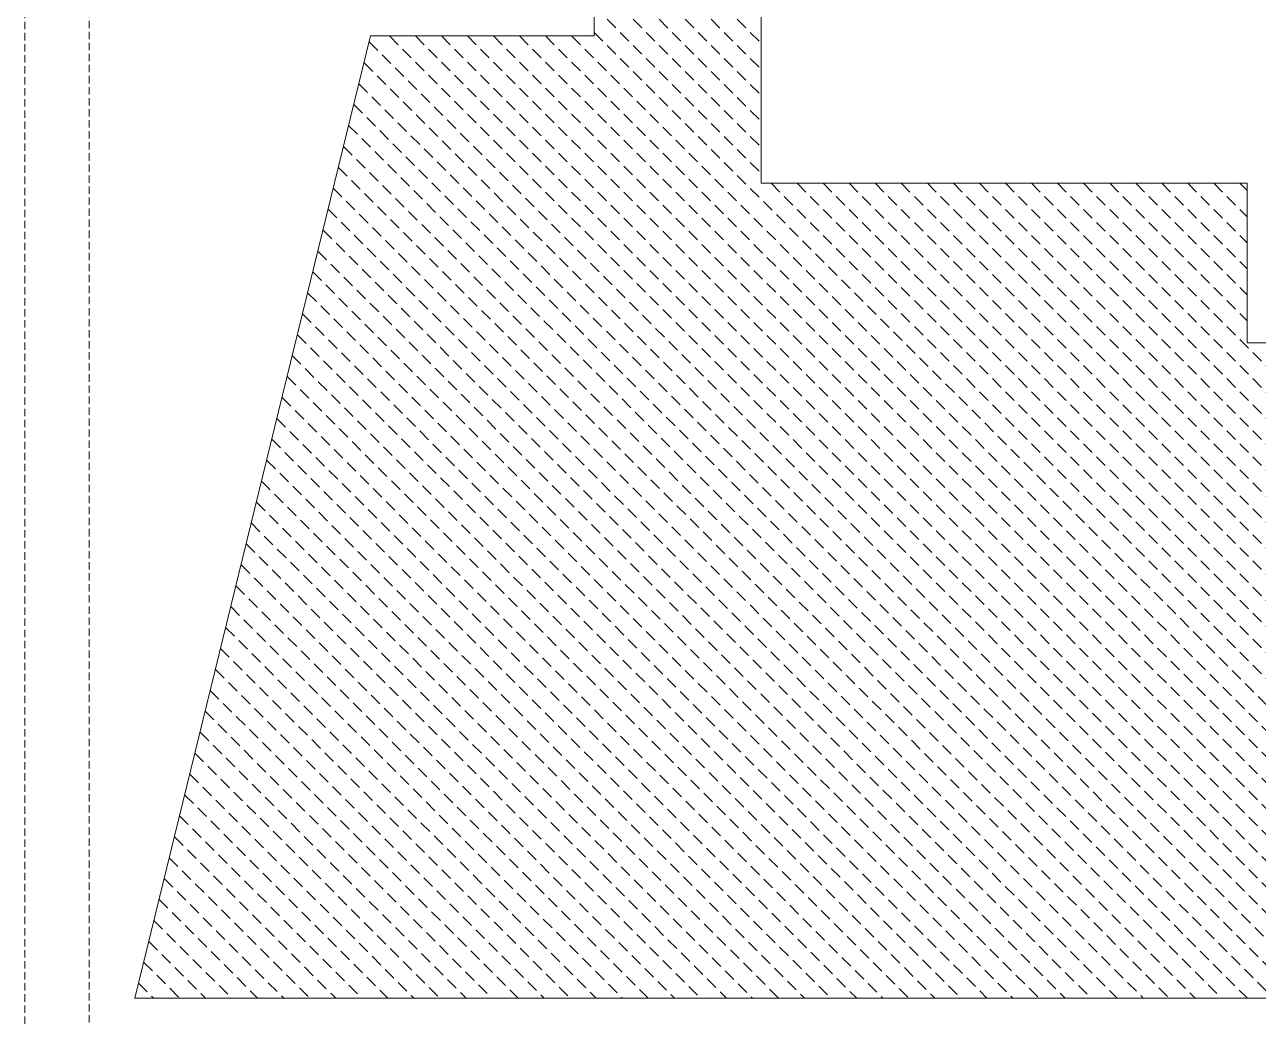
# Model space of a CAD drawing. Units: millimetres at full size, sheet at 1:250. Extents: x -1357173 to 354336, y -75979 to 4293964.
# Drawn here: x -326356 to -276116, y -42376 to -1990 of the extents above; entities that cross this region are included whole.
import ezdxf

# ---------------------------------------------------------------- set-up
doc = ezdxf.new("R2010")
doc.units = ezdxf.units.MM
doc.header["$LTSCALE"] = 250
doc.linetypes.add('DASHED1', pattern=[1.8, 1.2, -0.6])
doc.linetypes.add('DASHED2', pattern=[3, 2, -1])
doc.layers.add('0-9', color=1, linetype='DASHED2', lineweight=18)
doc.layers.add('E-F', color=7, linetype='DASHED1', lineweight=9)

msp = doc.modelspace()

# ---------------------------------------------------------------- linework, layer by layer
at = {"layer": '0-9', "linetype": 'Continuous'}
for p, q in [((-296368.3, 43749.1), (-296368.3, -8450.9)), ((-312268.3, -2450.4), (-303168.3, -2450.4)), ((-293368.3, -8450.9), (-296368.3, -8450.9)), ((-293368.3, -8450.9), (-276568.3, -8450.9)), ((-276568.3, -8450.9), (-276568.3, -14950.9)), ((-225768.3, -14950.9), (-276568.3, -14950.9))]:
    msp.add_line(p, q, dxfattribs=at)
at = {"layer": '0-9'}
for p, q in [((-303168.3, 4062.1), (-296368.3, -2737.9)), ((-303168.3, 3001.4), (-296368.3, -3798.6)), ((-303168.3, 1940.8), (-296368.3, -4859.2)), ((-303168.3, 880.1), (-296368.3, -5919.9)), ((-303168.3, -180.5), (-296368.3, -6980.5)), ((-303168.3, -1241.2), (-296368.3, -8041.2)), ((-311505, -2450.4), (-272319.5, -41635.9)), ((-310444.3, -2450.4), (-271258.9, -41635.9)), ((-309383.7, -2450.4), (-270198.2, -41635.9)), ((-308323, -2450.4), (-269137.5, -41635.9)), ((-307262.3, -2450.4), (-268076.9, -41635.9)), ((-306201.7, -2450.4), (-267016.2, -41635.9)), ((-305141, -2450.4), (-265955.6, -41635.9)), ((-304080.4, -2450.4), (-264894.9, -41635.9)), ((-303168.3, -2301.9), (-264293.3, -41176.9)), ((-312326.8, -2689.3), (-273380.2, -41635.9)), ((-312535.5, -3541.2), (-274440.9, -41635.9)), ((-312744.2, -4393.2), (-275501.5, -41635.9)), ((-312952.9, -5245.1), (-276562.2, -41635.9)), ((-313161.7, -6097.1), (-277622.8, -41635.9)), ((-313370.4, -6949), (-278683.5, -41635.9)), ((-313579.1, -7800.9), (-279744.2, -41635.9)), ((-295958.6, -8450.9), (-264293.3, -40116.2)), ((-294897.9, -8450.9), (-264293.3, -39055.5)), ((-293837.3, -8450.9), (-264293.3, -37994.9)), ((-292776.6, -8450.9), (-264293.3, -36934.2)), ((-291715.9, -8450.9), (-264293.3, -35873.6)), ((-290655.3, -8450.9), (-264293.3, -34812.9)), ((-289594.6, -8450.9), (-264293.3, -33752.2)), ((-288534, -8450.9), (-264293.3, -32691.6)), ((-287473.3, -8450.9), (-264293.3, -31630.9)), ((-286412.6, -8450.9), (-264293.3, -30570.3)), ((-285352, -8450.9), (-264293.3, -29509.6)), ((-284291.3, -8450.9), (-264293.3, -28448.9)), ((-283230.7, -8450.9), (-264293.3, -27388.3)), ((-282170, -8450.9), (-276568.3, -14052.6)), ((-281109.3, -8450.9), (-276568.3, -12992)), ((-280048.7, -8450.9), (-276568.3, -11931.3)), ((-278988, -8450.9), (-276568.3, -10870.6)), ((-277927.4, -8450.9), (-276568.3, -9810)), ((-276866.7, -8450.9), (-276568.3, -8749.3)), ((-313787.8, -8652.9), (-280804.8, -41635.9)), ((-313996.5, -9504.8), (-281865.5, -41635.9)), ((-314205.2, -10356.8), (-282926.1, -41635.9)), ((-314414, -11208.7), (-283986.8, -41635.9)), ((-314622.7, -12060.7), (-285047.5, -41635.9)), ((-314831.4, -12912.6), (-286108.1, -41635.9)), ((-315040.1, -13764.6), (-287168.8, -41635.9)), ((-315248.8, -14616.5), (-288229.4, -41635.9)), ((-315457.5, -15468.4), (-289290.1, -41635.9)), ((-315666.3, -16320.4), (-290350.8, -41635.9)), ((-315875, -17172.3), (-291411.4, -41635.9)), ((-316083.7, -18024.3), (-292472.1, -41635.9)), ((-316292.4, -18876.2), (-293532.7, -41635.9)), ((-316501.1, -19728.2), (-294593.4, -41635.9)), ((-316709.8, -20580.1), (-295654.1, -41635.9)), ((-316918.6, -21432), (-296714.7, -41635.9)), ((-317127.3, -22284), (-297775.4, -41635.9)), ((-317336, -23135.9), (-298836, -41635.9)), ((-317544.7, -23987.9), (-299896.7, -41635.9)), ((-317753.4, -24839.8), (-300957.4, -41635.9)), ((-317962.1, -25691.8), (-302018, -41635.9)), ((-318170.9, -26543.7), (-303078.7, -41635.9)), ((-318379.6, -27395.6), (-304139.3, -41635.9)), ((-318588.3, -28247.6), (-305200, -41635.9)), ((-318797, -29099.5), (-306260.7, -41635.9)), ((-319005.7, -29951.5), (-307321.3, -41635.9)), ((-319214.4, -30803.4), (-308382, -41635.9)), ((-319423.2, -31655.4), (-309442.6, -41635.9)), ((-319631.9, -32507.3), (-310503.3, -41635.9)), ((-319840.6, -33359.3), (-311564, -41635.9)), ((-320049.3, -34211.2), (-312624.6, -41635.9)), ((-320258, -35063.1), (-313685.3, -41635.9)), ((-320466.7, -35915.1), (-314745.9, -41635.9)), ((-320675.5, -36767), (-315806.6, -41635.9)), ((-320884.2, -37619), (-316867.3, -41635.9)), ((-321092.9, -38470.9), (-317927.9, -41635.9)), ((-321301.6, -39322.9), (-318988.6, -41635.9)), ((-321510.3, -40174.8), (-320049.2, -41635.9)), ((-321719, -41026.7), (-321109.9, -41635.9))]:
    msp.add_line(p, q, dxfattribs=at)
at = {"layer": '0-9', "linetype": 'Continuous'}
for points in [[(-143968.3, -19650.9), (-142668.3, -10350.9), (-142668.3, 54599.1), (-239468.3, 54599.1), (-239468.3, 51349.1), (-301365, 51349.1), (-303168.3, 43624.4), (-303168.3, -2450.4)], [(-312268.3, -2450.4), (-321868.3, -41635.9), (-264293.3, -41635.9), (-264293.3, -19650.9), (-143968.3, -19650.9)]]:
    msp.add_lwpolyline(points, dxfattribs=at)
at = {"layer": 'E-F'}
for p, q in [((-326355.7, -75978.7), (-326355.7, 72521.3)), ((-323730.7, -73228.7), (-323730.7, 69771.3))]:
    msp.add_line(p, q, dxfattribs=at)

doc.saveas('drawing.dxf')
